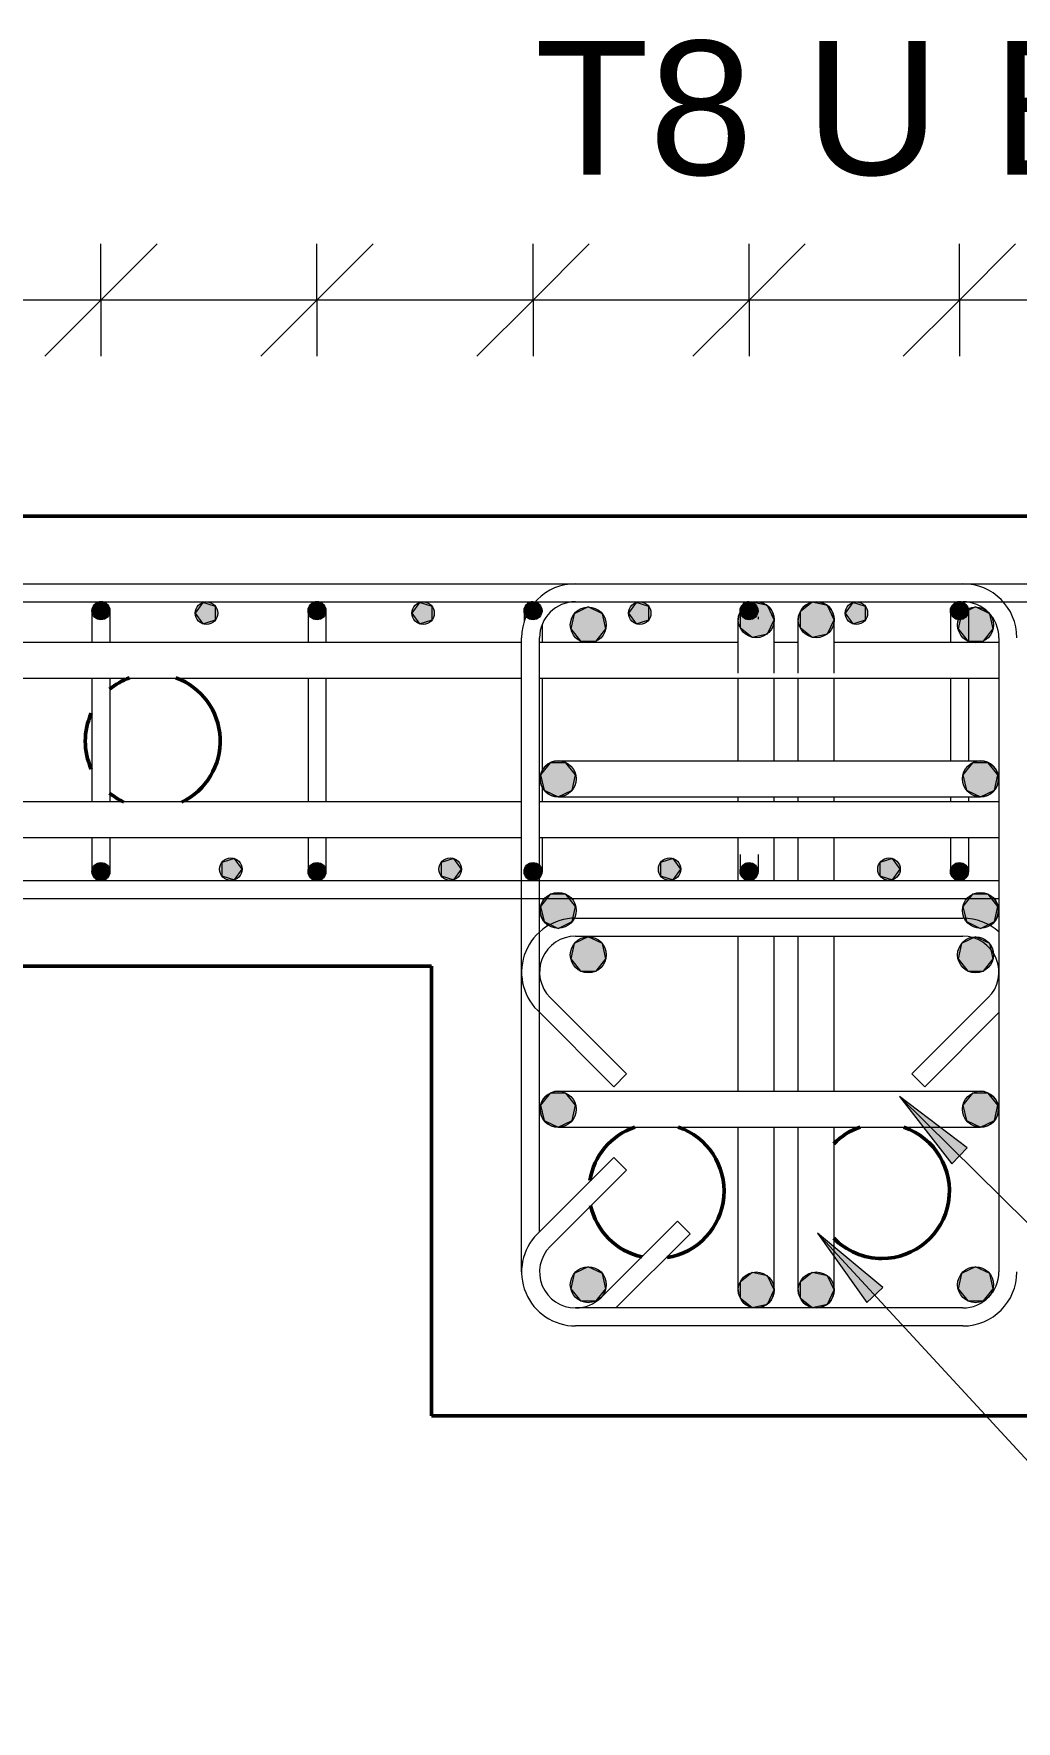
# Model space of a CAD drawing. Header units: millimetres. Extents: x 9013 to 19551, y 11604 to 23400.
# Drawn here: x 17229 to 17665, y 12578 to 13328 of the extents above; entities that cross this region are included whole.
import ezdxf

# ---------------------------------------------------------------- set-up
doc = ezdxf.new("R2010")
doc.units = ezdxf.units.MM
for name, color, linetype, lineweight in [('A-ANNO-DIMS', 211, 'Continuous', 9), ('A-ANNO-DIMS-25', 211, 'Continuous', 9), ('A-WALL', 113, 'Continuous', 25), ('S-RBAR', 171, 'Continuous', 18), ('S-RBAR-IDEN', 171, 'Continuous', 9)]:
    doc.layers.add(name, color=color, linetype=linetype, lineweight=lineweight)
doc.styles.add('Arial', font='arial.ttf', dxfattribs={"height": 59.53125})
doc.styles.add('Nirmala UI Semilight', font='NirmalaS.ttf', dxfattribs={"width": 0.8, "height": 62.5})
doc.dimstyles.new('Arrow_Filled_-_2_5_NI_UI_2', dxfattribs={"dimscale": 304.8, "dimtxt": 65.460247, "dimasz": 0.164042, "dimexe": 0.082021, "dimexo": 0.0625, "dimgap": 0.082021, "dimtad": 1, "dimdec": 4, "dimzin": 0, "dimdsep": 46, "dimtxsty": 'Nirmala UI Semilight', "dimblk1": 'OBLIQUE', "dimblk2": 'OBLIQUE', "dimsah": 1, "dimcen": 0.09, "dimazin": 0, "dimtfac": 1, "dimtdec": 4, "dimtix": 1, "dimtmove": 0, "dimatfit": 3, "dimfxl": 0.082021, "dimfxlon": 1, "dimtvp": 1, "dimtolj": 1, "dimtzin": 0, "dimarcsym": 2})

# ---------------------------------------------------------------- blocks, each defined once
blk = doc.blocks.new('DIMBLOCK68-Elevation Top 3')
at = {"layer": 'A-ANNO-DIMS-25'}
for p, q in [((17640.23, 13209.92), (17665.23, 13234.92)), ((17640.23, 13209.92), (17640.23, 13234.92)), ((17738.78, 13209.92), (17763.78, 13234.92)), ((17738.78, 13209.92), (17738.78, 13234.92)), ((17640.23, 13209.92), (17615.23, 13184.92)), ((17738.78, 13209.92), (17640.23, 13209.92)), ((17640.23, 13209.92), (17640.23, 13184.92)), ((17738.78, 13209.92), (17713.78, 13184.92)), ((17738.78, 13209.92), (17738.78, 13184.92))]:
    blk.add_line(p, q, dxfattribs=at)
blk = doc.blocks.new('_Oblique')
at = {"color": 0, "linetype": 'ByBlock', "lineweight": -2}
blk.add_line((-0.5, -0.5), (0.5, 0.5), dxfattribs=at)
blk = doc.blocks.new('DIMBLOCK69-Elevation Top 3')
at = {"layer": 'A-ANNO-DIMS-25'}
for p, q in [((17546.68, 13209.92), (17571.68, 13234.92)), ((17546.68, 13209.92), (17546.68, 13234.92)), ((17640.23, 13209.92), (17665.23, 13234.92)), ((17640.23, 13209.92), (17640.23, 13234.92)), ((17546.68, 13209.92), (17521.68, 13184.92)), ((17640.23, 13209.92), (17546.68, 13209.92)), ((17546.68, 13209.92), (17546.68, 13184.92)), ((17640.23, 13209.92), (17615.23, 13184.92)), ((17640.23, 13209.92), (17640.23, 13184.92))]:
    blk.add_line(p, q, dxfattribs=at)
blk = doc.blocks.new('DIMBLOCK70-Elevation Top 3')
at = {"layer": 'A-ANNO-DIMS-25'}
for p, q in [((17450.62, 13209.92), (17475.62, 13234.92)), ((17450.62, 13209.92), (17450.62, 13234.92)), ((17546.68, 13209.92), (17571.68, 13234.92)), ((17546.68, 13209.92), (17546.68, 13234.92)), ((17450.62, 13209.92), (17425.62, 13184.92)), ((17546.68, 13209.92), (17450.62, 13209.92)), ((17450.62, 13209.92), (17450.62, 13184.92)), ((17546.68, 13209.92), (17521.68, 13184.92)), ((17546.68, 13209.92), (17546.68, 13184.92))]:
    blk.add_line(p, q, dxfattribs=at)
blk = doc.blocks.new('DIMBLOCK71-Elevation Top 3')
at = {"layer": 'A-ANNO-DIMS-25'}
for p, q in [((17354.57, 13209.92), (17379.57, 13234.92)), ((17354.57, 13209.92), (17354.57, 13234.92)), ((17450.62, 13209.92), (17475.62, 13234.92)), ((17450.62, 13209.92), (17450.62, 13234.92)), ((17354.57, 13209.92), (17329.57, 13184.92)), ((17450.62, 13209.92), (17354.57, 13209.92)), ((17354.57, 13209.92), (17354.57, 13184.92)), ((17450.62, 13209.92), (17425.62, 13184.92)), ((17450.62, 13209.92), (17450.62, 13184.92))]:
    blk.add_line(p, q, dxfattribs=at)
blk = doc.blocks.new('DIMBLOCK72-Elevation Top 3')
at = {"layer": 'A-ANNO-DIMS-25'}
for p, q in [((17258.52, 13209.92), (17283.52, 13234.92)), ((17258.52, 13209.92), (17258.52, 13234.92)), ((17354.57, 13209.92), (17379.57, 13234.92)), ((17354.57, 13209.92), (17354.57, 13234.92)), ((17258.52, 13209.92), (17233.52, 13184.92)), ((17354.57, 13209.92), (17258.52, 13209.92)), ((17258.52, 13209.92), (17258.52, 13184.92)), ((17354.57, 13209.92), (17329.57, 13184.92)), ((17354.57, 13209.92), (17354.57, 13184.92))]:
    blk.add_line(p, q, dxfattribs=at)
blk = doc.blocks.new('DIMBLOCK73-Elevation Top 3')
at = {"layer": 'A-ANNO-DIMS-25'}
for p, q in [((17162.47, 13209.92), (17187.47, 13234.92)), ((17162.47, 13209.92), (17162.47, 13234.92)), ((17258.52, 13209.92), (17283.52, 13234.92)), ((17258.52, 13209.92), (17258.52, 13234.92)), ((17162.47, 13209.92), (17137.47, 13184.92)), ((17258.52, 13209.92), (17162.47, 13209.92)), ((17162.47, 13209.92), (17162.47, 13184.92)), ((17258.52, 13209.92), (17233.52, 13184.92)), ((17258.52, 13209.92), (17258.52, 13184.92))]:
    blk.add_line(p, q, dxfattribs=at)
blk = doc.blocks.new('DIMBLOCK85-Elevation Top 3')
at = {"layer": 'A-ANNO-DIMS-25'}
for p, q in [((17640.23, 13209.92), (17665.23, 13234.92)), ((17640.23, 13209.92), (17640.23, 13234.92)), ((17738.78, 13209.92), (17763.78, 13234.92)), ((17738.78, 13209.92), (17738.78, 13234.92)), ((17828.58, 13209.92), (17853.58, 13234.92)), ((17828.58, 13209.92), (17828.58, 13234.92)), ((17640.23, 13209.92), (17615.23, 13184.92)), ((17738.78, 13209.92), (17640.23, 13209.92)), ((17640.23, 13209.92), (17640.23, 13184.92)), ((17738.78, 13209.92), (17713.78, 13184.92)), ((17828.58, 13209.92), (17738.78, 13209.92)), ((17828.58, 13209.92), (17738.78, 13209.92)), ((17738.78, 13209.92), (17738.78, 13184.92)), ((17828.58, 13209.92), (17803.58, 13184.92)), ((17828.58, 13209.92), (17828.58, 13184.92))]:
    blk.add_line(p, q, dxfattribs=at)
blk = doc.blocks.new('_None')
blk = doc.blocks.new('DIMBLOCK86-Elevation Top 3')
at = {"layer": 'A-ANNO-DIMS-25'}
for p, q in [((17546.68, 13209.92), (17571.68, 13234.92)), ((17546.68, 13209.92), (17546.68, 13234.92)), ((17640.23, 13209.92), (17665.23, 13234.92)), ((17640.23, 13209.92), (17640.23, 13234.92)), ((17738.78, 13209.92), (17763.78, 13234.92)), ((17738.78, 13209.92), (17738.78, 13234.92)), ((17546.68, 13209.92), (17521.68, 13184.92)), ((17640.23, 13209.92), (17546.68, 13209.92)), ((17546.68, 13209.92), (17546.68, 13184.92)), ((17640.23, 13209.92), (17615.23, 13184.92)), ((17738.78, 13209.92), (17640.23, 13209.92)), ((17738.78, 13209.92), (17640.23, 13209.92)), ((17640.23, 13209.92), (17640.23, 13184.92)), ((17738.78, 13209.92), (17713.78, 13184.92)), ((17738.78, 13209.92), (17738.78, 13184.92))]:
    blk.add_line(p, q, dxfattribs=at)
blk = doc.blocks.new('DIMBLOCK87-Elevation Top 3')
at = {"layer": 'A-ANNO-DIMS-25'}
for p, q in [((17450.62, 13209.92), (17475.62, 13234.92)), ((17450.62, 13209.92), (17450.62, 13234.92)), ((17546.68, 13209.92), (17571.68, 13234.92)), ((17546.68, 13209.92), (17546.68, 13234.92)), ((17640.23, 13209.92), (17665.23, 13234.92)), ((17640.23, 13209.92), (17640.23, 13234.92)), ((17450.62, 13209.92), (17425.62, 13184.92)), ((17546.68, 13209.92), (17450.62, 13209.92)), ((17450.62, 13209.92), (17450.62, 13184.92)), ((17546.68, 13209.92), (17521.68, 13184.92)), ((17640.23, 13209.92), (17546.68, 13209.92)), ((17640.23, 13209.92), (17546.68, 13209.92)), ((17546.68, 13209.92), (17546.68, 13184.92)), ((17640.23, 13209.92), (17615.23, 13184.92)), ((17640.23, 13209.92), (17640.23, 13184.92))]:
    blk.add_line(p, q, dxfattribs=at)
blk = doc.blocks.new('DIMBLOCK88-Elevation Top 3')
at = {"layer": 'A-ANNO-DIMS-25'}
for p, q in [((16874.32, 13209.92), (16899.32, 13234.92)), ((16874.32, 13209.92), (16874.32, 13234.92)), ((16970.37, 13209.92), (16995.37, 13234.92)), ((16970.37, 13209.92), (16970.37, 13234.92)), ((17066.42, 13209.92), (17091.42, 13234.92)), ((17066.42, 13209.92), (17066.42, 13234.92)), ((17162.47, 13209.92), (17187.47, 13234.92)), ((17162.47, 13209.92), (17162.47, 13234.92)), ((17258.52, 13209.92), (17283.52, 13234.92)), ((17258.52, 13209.92), (17258.52, 13234.92)), ((17354.57, 13209.92), (17379.57, 13234.92)), ((17354.57, 13209.92), (17354.57, 13234.92)), ((17450.62, 13209.92), (17475.62, 13234.92)), ((17450.62, 13209.92), (17450.62, 13234.92)), ((17546.68, 13209.92), (17571.68, 13234.92)), ((17546.68, 13209.92), (17546.68, 13234.92)), ((16874.32, 13209.92), (16849.32, 13184.92)), ((17546.68, 13209.92), (16874.32, 13209.92)), ((16970.37, 13209.92), (16874.32, 13209.92)), ((16874.32, 13209.92), (16874.32, 13184.92)), ((16970.37, 13209.92), (16945.37, 13184.92)), ((17066.42, 13209.92), (16970.37, 13209.92)), ((16970.37, 13209.92), (16970.37, 13184.92)), ((17066.42, 13209.92), (17041.42, 13184.92)), ((17162.47, 13209.92), (17066.42, 13209.92)), ((17066.42, 13209.92), (17066.42, 13184.92)), ((17162.47, 13209.92), (17137.47, 13184.92)), ((17258.52, 13209.92), (17162.47, 13209.92)), ((17162.47, 13209.92), (17162.47, 13184.92)), ((17258.52, 13209.92), (17233.52, 13184.92)), ((17354.57, 13209.92), (17258.52, 13209.92)), ((17258.52, 13209.92), (17258.52, 13184.92)), ((17354.57, 13209.92), (17329.57, 13184.92)), ((17450.62, 13209.92), (17354.57, 13209.92)), ((17354.57, 13209.92), (17354.57, 13184.92)), ((17450.62, 13209.92), (17425.62, 13184.92)), ((17546.68, 13209.92), (17450.62, 13209.92)), ((17450.62, 13209.92), (17450.62, 13184.92)), ((17546.68, 13209.92), (17521.68, 13184.92)), ((17546.68, 13209.92), (17546.68, 13184.92))]:
    blk.add_line(p, q, dxfattribs=at)

msp = doc.modelspace()

# ---------------------------------------------------------------- hatches: boundary and pattern name
at = {"layer": 'S-RBAR'}
h = msp.add_hatch(color=256, dxfattribs=at)
edge = h.paths.add_edge_path()
edge.add_arc((17258.52321, 13071.80383), 4, 0, 360)
for points in [[(17257.28715, 13067.9996), (17261.75928, 13069.45269), (17261.75928, 13074.15497), (17257.28715, 13075.60806), (17254.52321, 13071.80383)], [(17303.86008, 13065.94779), (17309.45025, 13067.76415), (17309.45025, 13073.642), (17303.86008, 13075.45836), (17300.40516, 13070.70307)], [(17353.33792, 13067.9996), (17357.81006, 13069.45269), (17357.81006, 13074.15497), (17353.33792, 13075.60806), (17350.57399, 13071.80383)], [(17400.19624, 13065.94779), (17405.78641, 13067.76415), (17405.78641, 13073.642), (17400.19624, 13075.45836), (17396.74132, 13070.70307)], [(17449.38869, 13067.9996), (17453.86083, 13069.45269), (17453.86083, 13074.15497), (17449.38869, 13075.60806), (17446.62476, 13071.80383)], [(17478.67393, 13058.25293), (17483.00229, 13063.68052), (17481.45752, 13070.4486), (17475.20286, 13073.46068), (17468.94821, 13070.4486), (17467.40344, 13063.68052), (17471.73179, 13058.25293)], [(17496.5324, 13065.94779), (17502.12257, 13067.76415), (17502.12257, 13073.642), (17496.5324, 13075.45836), (17493.07749, 13070.70307)], [(17545.43947, 13067.9996), (17549.9116, 13069.45269), (17549.9116, 13074.15497), (17545.43947, 13075.60806), (17542.67554, 13071.80383)], [(17548.11228, 13060.00441), (17554.88037, 13061.54918), (17557.89245, 13067.80383), (17554.88037, 13074.05848), (17548.11228, 13075.60325), (17542.6847, 13071.2749), (17542.6847, 13064.33276)], [(17574.79913, 13060.00441), (17581.56722, 13061.54918), (17584.5793, 13067.80383), (17581.56722, 13074.05848), (17574.79913, 13075.60325), (17569.37155, 13071.2749), (17569.37155, 13064.33276)], [(17592.86856, 13065.94779), (17598.45873, 13067.76415), (17598.45873, 13073.642), (17592.86856, 13075.45836), (17589.41365, 13070.70307)], [(17638.99024, 13067.9996), (17643.46238, 13069.45269), (17643.46238, 13074.15497), (17638.99024, 13075.60806), (17636.22631, 13071.80383)], [(17643.94751, 13058.25293), (17650.88965, 13058.25293), (17655.218, 13063.68052), (17653.67323, 13070.4486), (17647.41858, 13073.46068), (17641.16393, 13070.4486), (17639.61916, 13063.68052)], [(17461.77774, 12989.02387), (17468.03239, 12992.03595), (17469.57716, 12998.80404), (17465.24881, 13004.23162), (17458.30667, 13004.23162), (17453.97832, 12998.80404), (17455.52309, 12992.03595)], [(17649.56407, 12989.02387), (17655.81872, 12992.03595), (17657.36349, 12998.80404), (17653.03514, 13004.23162), (17646.093, 13004.23162), (17641.76465, 12998.80404), (17643.30942, 12992.03595)], [(17257.28715, 12951.9996), (17261.75928, 12953.45269), (17261.75928, 12958.15497), (17257.28715, 12959.60806), (17254.52321, 12955.80383)], [(17317.81633, 12952.1493), (17321.27124, 12956.90459), (17317.81633, 12961.65987), (17312.22616, 12959.84351), (17312.22616, 12953.96566)], [(17353.33792, 12951.9996), (17357.81006, 12953.45269), (17357.81006, 12958.15497), (17353.33792, 12959.60806), (17350.57399, 12955.80383)], [(17415.36178, 12952.1493), (17418.81669, 12956.90459), (17415.36178, 12961.65987), (17409.77161, 12959.84351), (17409.77161, 12953.96566)], [(17449.38869, 12951.9996), (17453.86083, 12953.45269), (17453.86083, 12958.15497), (17449.38869, 12959.60806), (17446.62476, 12955.80383)], [(17512.90723, 12952.1493), (17516.36215, 12956.90459), (17512.90723, 12961.65987), (17507.31706, 12959.84351), (17507.31706, 12953.96566)], [(17545.43947, 12951.9996), (17549.9116, 12953.45269), (17549.9116, 12958.15497), (17545.43947, 12959.60806), (17542.67554, 12955.80383)], [(17610.45269, 12952.1493), (17613.9076, 12956.90459), (17610.45269, 12961.65987), (17604.86252, 12959.84351), (17604.86252, 12953.96566)], [(17638.99024, 12951.9996), (17643.46238, 12953.45269), (17643.46238, 12958.15497), (17638.99024, 12959.60806), (17636.22631, 12955.80383), (17636.4717, 12955.46608)], [(17461.77774, 12930.58147), (17468.03239, 12933.59355), (17469.57716, 12940.36164), (17465.24881, 12945.78922), (17458.30667, 12945.78922), (17453.97832, 12940.36164), (17455.52309, 12933.59355)], [(17649.56407, 12930.58147), (17655.81872, 12933.59355), (17657.36349, 12940.36164), (17653.03514, 12945.78922), (17646.093, 12945.78922), (17641.76465, 12940.36164), (17643.30942, 12933.59355)], [(17478.67393, 12911.59608), (17483.00229, 12917.02366), (17481.45752, 12923.79175), (17475.20286, 12926.80383), (17468.94821, 12923.79175), (17467.40344, 12917.02366), (17471.73179, 12911.59608)], [(17643.94751, 12911.59608), (17650.88965, 12911.59608), (17655.218, 12917.02366), (17653.67323, 12923.79175), (17647.41858, 12926.80383), (17641.16393, 12923.79175), (17639.61916, 12917.02366)], [(17461.77774, 12842.13907), (17468.03239, 12845.15115), (17469.57716, 12851.91924), (17465.24881, 12857.34682), (17458.30667, 12857.34682), (17453.97832, 12851.91924), (17455.52309, 12845.15115)], [(17649.56407, 12842.13907), (17655.81872, 12845.15115), (17657.36349, 12851.91924), (17653.03514, 12857.34682), (17646.093, 12857.34682), (17641.76465, 12851.91924), (17643.30942, 12845.15115)], [(17471.73179, 12764.93922), (17478.67393, 12764.93922), (17483.00229, 12770.36681), (17481.45752, 12777.13489), (17475.20286, 12780.14698), (17468.94821, 12777.13489), (17467.40344, 12770.36681)], [(17548.11228, 12762.00441), (17554.88037, 12763.54918), (17557.89245, 12769.80383), (17554.88037, 12776.05848), (17548.11228, 12777.60325), (17542.6847, 12773.2749), (17542.6847, 12766.33276)], [(17574.79913, 12762.00441), (17581.56722, 12763.54918), (17584.5793, 12769.80383), (17581.56722, 12776.05848), (17574.79913, 12777.60325), (17569.37155, 12773.2749), (17569.37155, 12766.33276)], [(17643.94751, 12764.93922), (17650.88965, 12764.93922), (17655.218, 12770.36681), (17653.67323, 12777.13489), (17647.41858, 12780.14698), (17641.16393, 12777.13489), (17639.61916, 12770.36681)]]:
    msp.add_hatch(color=256, dxfattribs=at).paths.add_polyline_path(points)
h = msp.add_hatch(color=256, dxfattribs=at)
edge = h.paths.add_edge_path()
edge.add_arc((17305.40516, 13070.70307), 5, 0, 360)
h = msp.add_hatch(color=256, dxfattribs=at)
edge = h.paths.add_edge_path()
edge.add_arc((17354.57399, 13071.80383), 4, 0, 360)
h = msp.add_hatch(color=256, dxfattribs=at)
edge = h.paths.add_edge_path()
edge.add_arc((17401.74132, 13070.70307), 5, 0, 360)
h = msp.add_hatch(color=256, dxfattribs=at)
edge = h.paths.add_edge_path()
edge.add_arc((17450.62476, 13071.80383), 4, 0, 360)
h = msp.add_hatch(color=256, dxfattribs=at)
edge = h.paths.add_edge_path()
edge.add_arc((17475.20286, 13065.46068), 8, 0, 360)
h = msp.add_hatch(color=256, dxfattribs=at)
edge = h.paths.add_edge_path()
edge.add_arc((17498.07749, 13070.70307), 5, 0, 360)
h = msp.add_hatch(color=256, dxfattribs=at)
edge = h.paths.add_edge_path()
edge.add_arc((17549.89245, 13067.80383), 8, 0, 360)
h = msp.add_hatch(color=256, dxfattribs=at)
edge = h.paths.add_edge_path()
edge.add_arc((17546.67554, 13071.80383), 4, 0, 360)
h = msp.add_hatch(color=256, dxfattribs=at)
edge = h.paths.add_edge_path()
edge.add_arc((17576.5793, 13067.80383), 8, 0, 360)
h = msp.add_hatch(color=256, dxfattribs=at)
edge = h.paths.add_edge_path()
edge.add_arc((17594.41365, 13070.70307), 5, 0, 360)
h = msp.add_hatch(color=256, dxfattribs=at)
edge = h.paths.add_edge_path()
edge.add_arc((17640.22631, 13071.80383), 4, 0, 360)
h = msp.add_hatch(color=256, dxfattribs=at)
edge = h.paths.add_edge_path()
edge.add_arc((17647.41858, 13065.46068), 8, 0, 360)
h = msp.add_hatch(color=256, dxfattribs=at)
edge = h.paths.add_edge_path()
edge.add_arc((17461.77774, 12997.02387), 8, 0, 360)
h = msp.add_hatch(color=256, dxfattribs=at)
edge = h.paths.add_edge_path()
edge.add_arc((17649.56407, 12997.02387), 8, 0, 360)
h = msp.add_hatch(color=256, dxfattribs=at)
edge = h.paths.add_edge_path()
edge.add_arc((17258.52321, 12955.80383), 4, 0, 360)
h = msp.add_hatch(color=256, dxfattribs=at)
edge = h.paths.add_edge_path()
edge.add_arc((17316.27124, 12956.90459), 5, 0, 360)
h = msp.add_hatch(color=256, dxfattribs=at)
edge = h.paths.add_edge_path()
edge.add_arc((17354.57399, 12955.80383), 4, 0, 360)
h = msp.add_hatch(color=256, dxfattribs=at)
edge = h.paths.add_edge_path()
edge.add_arc((17413.81669, 12956.90459), 5, 0, 360)
h = msp.add_hatch(color=256, dxfattribs=at)
edge = h.paths.add_edge_path()
edge.add_arc((17450.62476, 12955.80383), 4, 0, 360)
h = msp.add_hatch(color=256, dxfattribs=at)
edge = h.paths.add_edge_path()
edge.add_arc((17511.36215, 12956.90459), 5, 0, 360)
h = msp.add_hatch(color=256, dxfattribs=at)
edge = h.paths.add_edge_path()
edge.add_arc((17546.67554, 12955.80383), 4, 0, 360)
h = msp.add_hatch(color=256, dxfattribs=at)
edge = h.paths.add_edge_path()
edge.add_arc((17608.9076, 12956.90459), 5, 0, 360)
h = msp.add_hatch(color=256, dxfattribs=at)
edge = h.paths.add_edge_path()
edge.add_arc((17640.22631, 12955.80383), 4, 0, 360)
h = msp.add_hatch(color=256, dxfattribs=at)
edge = h.paths.add_edge_path()
edge.add_arc((17461.77774, 12938.58147), 8, 0, 360)
h = msp.add_hatch(color=256, dxfattribs=at)
edge = h.paths.add_edge_path()
edge.add_arc((17649.56407, 12938.58147), 8, 0, 360)
h = msp.add_hatch(color=256, dxfattribs=at)
edge = h.paths.add_edge_path()
edge.add_arc((17475.20286, 12918.80383), 8, 0, 360)
h = msp.add_hatch(color=256, dxfattribs=at)
edge = h.paths.add_edge_path()
edge.add_arc((17647.41858, 12918.80383), 8, 0, 360)
h = msp.add_hatch(color=256, dxfattribs=at)
edge = h.paths.add_edge_path()
edge.add_arc((17461.77774, 12850.13907), 8, 0, 360)
h = msp.add_hatch(color=256, dxfattribs=at)
edge = h.paths.add_edge_path()
edge.add_arc((17649.56407, 12850.13907), 8, 0, 360)
h = msp.add_hatch(color=256, dxfattribs=at)
edge = h.paths.add_edge_path()
edge.add_arc((17475.20286, 12772.14698), 8, 0, 360)
h = msp.add_hatch(color=256, dxfattribs=at)
edge = h.paths.add_edge_path()
edge.add_arc((17549.89245, 12769.80383), 8, 0, 360)
h = msp.add_hatch(color=256, dxfattribs=at)
edge = h.paths.add_edge_path()
edge.add_arc((17576.5793, 12769.80383), 8, 0, 360)
h = msp.add_hatch(color=256, dxfattribs=at)
edge = h.paths.add_edge_path()
edge.add_arc((17647.41858, 12772.14698), 8, 0, 360)
at = {"layer": 'S-RBAR-IDEN'}
for points in [[(17613.58799, 12855.82763), (17636.77754, 12825.94672), (17643.72112, 12832.96678)], [(17577.19103, 12795.07834), (17598.98254, 12764.16308), (17606.24148, 12770.85655)]]:
    msp.add_hatch(color=256, dxfattribs=at).paths.add_polyline_path(points)

# ---------------------------------------------------------------- linework, layer by layer
at = {"layer": 'A-WALL', "lineweight": 50}
for p, q in [((18999.54139, 13113.80383), (16763.60582, 13113.80383)), ((16793.54397, 12913.80383), (17405.54601, 12913.80383)), ((17405.54601, 12913.80383), (17405.54601, 12713.80383)), ((17405.54601, 12713.80383), (17705.76172, 12713.80383))]:
    msp.add_line(p, q, dxfattribs=at)
for centre, start, end in [((17281.54397, 13013.80383), 110.14663347, 129.76219624), ((17281.54397, 13013.80383), 295.36454482, 69.85336653), ((17281.54397, 13013.80383), 155.61751215, 204.38248785), ((17281.54397, 13013.80383), 230.23780376, 244.63545518), ((17505.54601, 12813.80383), 108.82986348, 170.90766571), ((17505.54601, 12813.80383), 279.09233429, 71.17013652), ((17605.76172, 12813.80383), 108.82986348, 135.62483704), ((17605.76172, 12813.80383), 270, 71.17013652), ((17505.54601, 12813.80383), 192.3576486, 257.6423514), ((17605.76172, 12813.80383), 224.37516296, 270)]:
    msp.add_arc(centre, 30, start, end, dxfattribs=at)
at = {"layer": 'S-RBAR'}
for p, q in [((16783.54397, 13083.80383), (18979.54397, 13083.80383)), ((17469.54601, 13083.80383), (17641.76172, 13083.80383)), ((16783.54397, 13075.80383), (18979.54397, 13075.80383)), ((17257.28715, 13075.60806), (17254.52321, 13071.80383)), ((17254.52321, 13071.80383), (17254.52321, 13058.0145)), ((17254.52321, 13071.80383), (17257.28715, 13067.9996)), ((17261.75928, 13074.15497), (17257.28715, 13075.60806)), ((17261.75928, 13069.45269), (17261.75928, 13074.15497)), ((17262.52321, 13071.80383), (17262.52321, 13058.0145)), ((17303.86008, 13075.45836), (17300.40516, 13070.70307)), ((17300.40516, 13070.70307), (17303.86008, 13065.94779)), ((17309.45025, 13073.642), (17303.86008, 13075.45836)), ((17309.45025, 13067.76415), (17309.45025, 13073.642)), ((17353.33792, 13075.60806), (17350.57399, 13071.80383)), ((17350.57399, 13071.80383), (17350.57399, 13058.0145)), ((17350.57399, 13071.80383), (17353.33792, 13067.9996)), ((17357.81006, 13074.15497), (17353.33792, 13075.60806)), ((17357.81006, 13069.45269), (17357.81006, 13074.15497)), ((17358.57399, 13071.80383), (17358.57399, 13058.0145)), ((17400.19624, 13075.45836), (17396.74132, 13070.70307)), ((17396.74132, 13070.70307), (17400.19624, 13065.94779)), ((17405.78641, 13073.642), (17400.19624, 13075.45836)), ((17405.78641, 13067.76415), (17405.78641, 13073.642)), ((17449.38869, 13075.60806), (17446.62476, 13071.80383)), ((17446.62476, 13071.80383), (17446.62476, 13066.70097)), ((17446.62476, 13071.80383), (17449.38869, 13067.9996)), ((17453.86083, 13074.15497), (17449.38869, 13075.60806)), ((17453.86083, 13069.45269), (17453.86083, 13074.15497)), ((17468.94821, 13070.4486), (17467.40344, 13063.68052)), ((17475.20286, 13073.46068), (17468.94821, 13070.4486)), ((17469.54601, 13075.80383), (17641.76172, 13075.80383)), ((17481.45752, 13070.4486), (17475.20286, 13073.46068)), ((17483.00229, 13063.68052), (17481.45752, 13070.4486)), ((17496.5324, 13075.45836), (17493.07749, 13070.70307)), ((17493.07749, 13070.70307), (17496.5324, 13065.94779)), ((17502.12257, 13073.642), (17496.5324, 13075.45836)), ((17502.12257, 13067.76415), (17502.12257, 13073.642)), ((17545.43947, 13075.60806), (17542.67554, 13071.80383)), ((17542.67554, 13071.80383), (17542.67554, 13071.40625)), ((17542.67554, 13071.80383), (17545.43947, 13067.9996)), ((17542.67554, 13070.00057), (17542.67554, 13068.00264)), ((17548.11228, 13075.60325), (17542.6847, 13071.2749)), ((17542.6847, 13071.2749), (17542.6847, 13064.33276)), ((17549.9116, 13074.15497), (17545.43947, 13075.60806)), ((17554.88037, 13074.05848), (17548.11228, 13075.60325)), ((17549.9116, 13069.45269), (17549.9116, 13074.15497)), ((17557.89245, 13067.80383), (17554.88037, 13074.05848)), ((17574.79913, 13075.60325), (17569.37155, 13071.2749)), ((17569.37155, 13071.2749), (17569.37155, 13064.33276)), ((17581.56722, 13074.05848), (17574.79913, 13075.60325)), ((17584.5793, 13067.80383), (17581.56722, 13074.05848)), ((17592.86856, 13075.45836), (17589.41365, 13070.70307)), ((17589.41365, 13070.70307), (17592.86856, 13065.94779)), ((17598.45873, 13073.642), (17592.86856, 13075.45836)), ((17598.45873, 13067.76415), (17598.45873, 13073.642)), ((17638.99024, 13075.60806), (17636.22631, 13071.80383)), ((17636.22631, 13071.80383), (17636.22631, 13058.0145)), ((17636.22631, 13071.80383), (17638.99024, 13067.9996)), ((17643.46238, 13074.15497), (17638.99024, 13075.60806)), ((17641.16393, 13070.4486), (17639.61916, 13063.68052)), ((17647.41858, 13073.46068), (17641.16393, 13070.4486)), ((17643.46238, 13069.45269), (17643.46238, 13074.15497)), ((17644.22631, 13071.80383), (17644.22631, 13058.0145)), ((17653.67323, 13070.4486), (17647.41858, 13073.46068)), ((17655.218, 13063.68052), (17653.67323, 13070.4486)), ((17257.28715, 13067.9996), (17261.75928, 13069.45269)), ((17303.86008, 13065.94779), (17309.45025, 13067.76415)), ((17353.33792, 13067.9996), (17357.81006, 13069.45269)), ((17400.19624, 13065.94779), (17405.78641, 13067.76415)), ((17449.38869, 13067.9996), (17453.86083, 13069.45269)), ((17454.62476, 13065.44309), (17454.62476, 13058.0145)), ((17467.40344, 13063.68052), (17471.73179, 13058.25293)), ((17478.67393, 13058.25293), (17483.00229, 13063.68052)), ((17496.5324, 13065.94779), (17502.12257, 13067.76415)), ((17541.89245, 13044.04849), (17541.89245, 13067.80383)), ((17542.6847, 13064.33276), (17548.11228, 13060.00441)), ((17545.43947, 13067.9996), (17549.9116, 13069.45269)), ((17550.67554, 13069.03837), (17550.67554, 13068.00264)), ((17554.88037, 13061.54918), (17557.89245, 13067.80383)), ((17557.89245, 13044.04849), (17557.89245, 13067.80383)), ((17568.5793, 13044.04849), (17568.5793, 13067.80383)), ((17569.37155, 13064.33276), (17574.79913, 13060.00441)), ((17581.56722, 13061.54918), (17584.5793, 13067.80383)), ((17584.5793, 13044.04849), (17584.5793, 13067.80383)), ((17592.86856, 13065.94779), (17598.45873, 13067.76415)), ((17638.99024, 13067.9996), (17643.46238, 13069.45269)), ((17639.61916, 13063.68052), (17643.94751, 13058.25293)), ((17650.88965, 13058.25293), (17655.218, 13063.68052)), ((16921.05464, 13057.82735), (17445.54601, 13057.82735)), ((17445.54601, 12777.80383), (17445.54601, 13059.80383)), ((17453.54601, 12795.74496), (17453.54601, 13059.80383)), ((17453.54601, 13057.82735), (17541.89245, 13057.82735)), ((17471.73179, 13058.25293), (17478.67393, 13058.25293)), ((17548.11228, 13060.00441), (17554.88037, 13061.54918)), ((17557.89245, 13057.82735), (17568.5793, 13057.82735)), ((17574.79913, 13060.00441), (17581.56722, 13061.54918)), ((17584.5793, 13057.82735), (17657.76172, 13057.82735)), ((17643.94751, 13058.25293), (17650.88965, 13058.25293)), ((17657.76172, 13059.80383), (17657.76172, 12777.80383)), ((16921.05464, 13041.82735), (17445.54601, 13041.82735)), ((17254.52321, 13041.86766), (17254.52321, 13035.80383)), ((17262.52321, 13041.86766), (17262.52321, 13035.80383)), ((17350.57399, 13041.86766), (17350.57399, 13035.80383)), ((17358.57399, 13041.86766), (17358.57399, 13035.80383)), ((17453.54601, 13041.82735), (17657.76172, 13041.82735)), ((17454.62476, 13041.86766), (17454.62476, 13035.80383)), ((17541.89245, 13027.80383), (17541.89245, 13041.9477)), ((17557.89245, 13027.80383), (17557.89245, 13041.9477)), ((17568.5793, 13027.80383), (17568.5793, 13041.9477)), ((17584.5793, 13027.80383), (17584.5793, 13041.9477)), ((17636.22631, 13041.86766), (17636.22631, 13035.80383)), ((17644.22631, 13041.86766), (17644.22631, 13035.80383)), ((17254.52321, 13035.80383), (17254.52321, 12991.80383)), ((17262.52321, 13035.80383), (17262.52321, 12991.80383)), ((17350.57399, 13035.80383), (17350.57399, 12991.80383)), ((17358.57399, 13035.80383), (17358.57399, 12991.80383)), ((17454.62476, 13035.80383), (17454.62476, 13000.48121)), ((17636.22631, 13035.80383), (17636.22631, 13005.02387)), ((17644.22631, 13035.80383), (17644.22631, 13005.02387)), ((17541.89245, 13005.02387), (17541.89245, 13027.80383)), ((17557.89245, 13005.02387), (17557.89245, 13027.80383)), ((17568.5793, 13005.02387), (17568.5793, 13027.80383)), ((17584.5793, 13005.02387), (17584.5793, 13027.80383)), ((17458.30667, 13004.23162), (17453.97832, 12998.80404)), ((17465.24881, 13004.23162), (17458.30667, 13004.23162)), ((17461.77774, 13005.02387), (17501.77774, 13005.02387)), ((17469.57716, 12998.80404), (17465.24881, 13004.23162)), ((17501.77774, 13005.02387), (17609.56407, 13005.02387)), ((17609.56407, 13005.02387), (17649.56407, 13005.02387)), ((17646.093, 13004.23162), (17641.76465, 12998.80404)), ((17653.03514, 13004.23162), (17646.093, 13004.23162)), ((17657.36349, 12998.80404), (17653.03514, 13004.23162)), ((17453.97832, 12998.80404), (17455.52309, 12992.03595)), ((17468.03239, 12992.03595), (17469.57716, 12998.80404)), ((17641.76465, 12998.80404), (17643.30942, 12992.03595)), ((17655.81872, 12992.03595), (17657.36349, 12998.80404)), ((17254.52321, 12991.80383), (17254.52321, 12986.97502)), ((17262.52321, 12991.80383), (17262.52321, 12986.97502)), ((17350.57399, 12991.80383), (17350.57399, 12986.97502)), ((17358.57399, 12991.80383), (17358.57399, 12986.97502)), ((17454.62476, 12993.56653), (17454.62476, 12991.80383)), ((17454.62476, 12991.80383), (17454.62476, 12986.97502)), ((17455.52309, 12992.03595), (17461.77774, 12989.02387)), ((17461.77774, 12989.02387), (17468.03239, 12992.03595)), ((17461.77774, 12989.02387), (17501.77774, 12989.02387)), ((17501.77774, 12989.02387), (17609.56407, 12989.02387)), ((17541.89245, 12987.01556), (17541.89245, 12989.02387)), ((17557.89245, 12987.01556), (17557.89245, 12989.02387)), ((17568.5793, 12987.01556), (17568.5793, 12989.02387)), ((17584.5793, 12987.01556), (17584.5793, 12989.02387)), ((17609.56407, 12989.02387), (17649.56407, 12989.02387)), ((17636.22631, 12988.99472), (17636.22631, 12986.97502)), ((17643.30942, 12992.03595), (17649.56407, 12989.02387)), ((17644.22631, 12988.99472), (17644.22631, 12986.97502)), ((17649.56407, 12989.02387), (17655.81872, 12992.03595)), ((16921.05464, 12987.01556), (17445.54601, 12987.01556)), ((17453.54601, 12987.01556), (17657.76172, 12987.01556)), ((16921.05464, 12971.01556), (17445.54601, 12971.01556)), ((17254.52321, 12970.84252), (17254.52321, 12955.80383)), ((17262.52321, 12970.84252), (17262.52321, 12955.80383)), ((17350.57399, 12970.84252), (17350.57399, 12955.80383)), ((17358.57399, 12970.84252), (17358.57399, 12955.80383)), ((17453.54601, 12971.01556), (17657.76172, 12971.01556)), ((17454.62476, 12970.84252), (17454.62476, 12955.80383)), ((17541.89245, 12951.80383), (17541.89245, 12971.01556)), ((17557.89245, 12951.80383), (17557.89245, 12971.01556)), ((17568.5793, 12951.80383), (17568.5793, 12971.01556)), ((17584.5793, 12951.80383), (17584.5793, 12971.01556)), ((17636.22631, 12970.84252), (17636.22631, 12955.80383)), ((17644.22631, 12970.84252), (17644.22631, 12955.80383)), ((17257.28715, 12959.60806), (17254.52321, 12955.80383)), ((17261.75928, 12958.15497), (17257.28715, 12959.60806)), ((17261.75928, 12953.45269), (17261.75928, 12958.15497)), ((17317.81633, 12961.65987), (17312.22616, 12959.84351)), ((17312.22616, 12959.84351), (17312.22616, 12953.96566)), ((17321.27124, 12956.90459), (17317.81633, 12961.65987)), ((17353.33792, 12959.60806), (17350.57399, 12955.80383)), ((17357.81006, 12958.15497), (17353.33792, 12959.60806)), ((17357.81006, 12953.45269), (17357.81006, 12958.15497)), ((17415.36178, 12961.65987), (17409.77161, 12959.84351)), ((17409.77161, 12959.84351), (17409.77161, 12953.96566)), ((17418.81669, 12956.90459), (17415.36178, 12961.65987)), ((17449.38869, 12959.60806), (17446.62476, 12955.80383)), ((17453.86083, 12958.15497), (17449.38869, 12959.60806)), ((17453.86083, 12953.45269), (17453.86083, 12958.15497)), ((17512.90723, 12961.65987), (17507.31706, 12959.84351)), ((17507.31706, 12959.84351), (17507.31706, 12953.96566)), ((17516.36215, 12956.90459), (17512.90723, 12961.65987)), ((17542.67554, 12963.45378), (17542.67554, 12955.80383)), ((17545.43947, 12959.60806), (17542.67554, 12955.80383)), ((17549.9116, 12958.15497), (17545.43947, 12959.60806)), ((17549.9116, 12953.45269), (17549.9116, 12958.15497)), ((17550.67554, 12963.45378), (17550.67554, 12955.80383)), ((17610.45269, 12961.65987), (17604.86252, 12959.84351)), ((17604.86252, 12959.84351), (17604.86252, 12953.96566)), ((17613.9076, 12956.90459), (17610.45269, 12961.65987)), ((17638.99024, 12959.60806), (17636.22631, 12955.80383)), ((17643.46238, 12958.15497), (17638.99024, 12959.60806)), ((17643.46238, 12953.45269), (17643.46238, 12958.15497)), ((16823.54397, 12951.80383), (17657.76172, 12951.80383)), ((17254.52321, 12955.80383), (17257.28715, 12951.9996)), ((17257.28715, 12951.9996), (17261.75928, 12953.45269)), ((17312.22616, 12953.96566), (17317.81633, 12952.1493)), ((17317.81633, 12952.1493), (17321.27124, 12956.90459)), ((17350.57399, 12955.80383), (17353.33792, 12951.9996)), ((17353.33792, 12951.9996), (17357.81006, 12953.45269)), ((17409.77161, 12953.96566), (17415.36178, 12952.1493)), ((17415.36178, 12952.1493), (17418.81669, 12956.90459)), ((17446.62476, 12955.80383), (17449.38869, 12951.9996)), ((17449.38869, 12951.9996), (17453.86083, 12953.45269)), ((17507.31706, 12953.96566), (17512.90723, 12952.1493)), ((17512.90723, 12952.1493), (17516.36215, 12956.90459)), ((17542.67554, 12955.80383), (17545.43947, 12951.9996)), ((17545.43947, 12951.9996), (17549.9116, 12953.45269)), ((17604.86252, 12953.96566), (17610.45269, 12952.1493)), ((17610.45269, 12952.1493), (17613.9076, 12956.90459)), ((17636.22631, 12955.80383), (17636.4717, 12955.46608)), ((17636.4717, 12955.46608), (17638.99024, 12951.9996)), ((17638.99024, 12951.9996), (17643.46238, 12953.45269)), ((16823.54397, 12943.80383), (17657.76172, 12943.80383)), ((17458.30667, 12945.78922), (17453.97832, 12940.36164)), ((17465.24881, 12945.78922), (17458.30667, 12945.78922)), ((17469.57716, 12940.36164), (17465.24881, 12945.78922)), ((17646.093, 12945.78922), (17641.76465, 12940.36164)), ((17653.03514, 12945.78922), (17646.093, 12945.78922)), ((17657.36349, 12940.36164), (17653.03514, 12945.78922)), ((17453.97832, 12940.36164), (17455.52309, 12933.59355)), ((17468.03239, 12933.59355), (17469.57716, 12940.36164)), ((17469.54601, 12935.1048), (17641.76172, 12935.1048)), ((17641.76465, 12940.36164), (17643.30942, 12933.59355)), ((17655.81872, 12933.59355), (17657.36349, 12940.36164)), ((17455.52309, 12933.59355), (17461.77774, 12930.58147)), ((17461.77774, 12930.58147), (17468.03239, 12933.59355)), ((17469.54601, 12927.1048), (17641.76172, 12927.1048)), ((17541.89245, 12858.13907), (17541.89245, 12927.1048)), ((17557.89245, 12858.13907), (17557.89245, 12927.1048)), ((17568.5793, 12858.13907), (17568.5793, 12927.1048)), ((17584.5793, 12858.13907), (17584.5793, 12927.1048)), ((17643.30942, 12933.59355), (17649.56407, 12930.58147)), ((17649.56407, 12930.58147), (17655.81872, 12933.59355)), ((17468.94821, 12923.79175), (17467.40344, 12917.02366)), ((17475.20286, 12926.80383), (17468.94821, 12923.79175)), ((17481.45752, 12923.79175), (17475.20286, 12926.80383)), ((17483.00229, 12917.02366), (17481.45752, 12923.79175)), ((17641.16393, 12923.79175), (17639.61916, 12917.02366)), ((17647.41858, 12926.80383), (17641.16393, 12923.79175)), ((17653.67323, 12923.79175), (17647.41858, 12926.80383)), ((17655.218, 12917.02366), (17653.67323, 12923.79175)), ((17467.40344, 12917.02366), (17471.73179, 12911.59608)), ((17478.67393, 12911.59608), (17483.00229, 12917.02366)), ((17639.61916, 12917.02366), (17643.94751, 12911.59608)), ((17650.88965, 12911.59608), (17655.218, 12917.02366)), ((17471.73179, 12911.59608), (17478.67393, 12911.59608)), ((17643.94751, 12911.59608), (17650.88965, 12911.59608)), ((17492.17343, 12865.84996), (17458.2323, 12899.79109)), ((17653.07543, 12899.79109), (17619.13431, 12865.84996)), ((17486.51657, 12860.19311), (17452.57545, 12894.13424)), ((17657.76172, 12893.16367), (17624.79116, 12860.19311)), ((17492.17343, 12865.84996), (17486.51657, 12860.19311)), ((17619.13431, 12865.84996), (17624.79116, 12860.19311)), ((17458.30667, 12857.34682), (17453.97832, 12851.91924)), ((17465.24881, 12857.34682), (17458.30667, 12857.34682)), ((17461.77774, 12858.13907), (17501.77774, 12858.13907)), ((17469.57716, 12851.91924), (17465.24881, 12857.34682)), ((17501.77774, 12858.13907), (17609.56407, 12858.13907)), ((17609.56407, 12858.13907), (17649.56407, 12858.13907)), ((17646.093, 12857.34682), (17641.76465, 12851.91924)), ((17653.03514, 12857.34682), (17646.093, 12857.34682)), ((17657.36349, 12851.91924), (17653.03514, 12857.34682)), ((17453.97832, 12851.91924), (17455.52309, 12845.15115)), ((17455.52309, 12845.15115), (17461.77774, 12842.13907)), ((17461.77774, 12842.13907), (17468.03239, 12845.15115)), ((17468.03239, 12845.15115), (17469.57716, 12851.91924)), ((17641.76465, 12851.91924), (17643.30942, 12845.15115)), ((17643.30942, 12845.15115), (17649.56407, 12842.13907)), ((17649.56407, 12842.13907), (17655.81872, 12845.15115)), ((17655.81872, 12845.15115), (17657.36349, 12851.91924)), ((17461.77774, 12842.13907), (17501.77774, 12842.13907)), ((17501.77774, 12842.13907), (17609.56407, 12842.13907)), ((17541.89245, 12809.80383), (17541.89245, 12842.13907)), ((17557.89245, 12809.80383), (17557.89245, 12842.13907)), ((17568.5793, 12809.80383), (17568.5793, 12842.13907)), ((17584.5793, 12809.80383), (17584.5793, 12842.13907)), ((17609.56407, 12842.13907), (17649.56407, 12842.13907)), ((17452.57545, 12794.77439), (17486.51657, 12828.71552)), ((17458.2323, 12789.11754), (17492.17343, 12823.05866)), ((17492.17343, 12823.05866), (17486.51657, 12828.71552)), ((17541.89245, 12769.80383), (17541.89245, 12809.80383)), ((17557.89245, 12769.80383), (17557.89245, 12809.80383)), ((17568.5793, 12769.80383), (17568.5793, 12809.80383)), ((17584.5793, 12769.80383), (17584.5793, 12809.80383)), ((17514.80084, 12800.43125), (17480.85972, 12766.49012)), ((17514.80084, 12800.43125), (17520.4577, 12794.77439)), ((17520.4577, 12794.77439), (17487.48714, 12761.80383)), ((17468.94821, 12777.13489), (17467.40344, 12770.36681)), ((17475.20286, 12780.14698), (17468.94821, 12777.13489)), ((17481.45752, 12777.13489), (17475.20286, 12780.14698)), ((17483.00229, 12770.36681), (17481.45752, 12777.13489)), ((17548.11228, 12777.60325), (17542.6847, 12773.2749)), ((17554.88037, 12776.05848), (17548.11228, 12777.60325)), ((17574.79913, 12777.60325), (17569.37155, 12773.2749)), ((17581.56722, 12776.05848), (17574.79913, 12777.60325)), ((17641.16393, 12777.13489), (17639.61916, 12770.36681)), ((17647.41858, 12780.14698), (17641.16393, 12777.13489)), ((17653.67323, 12777.13489), (17647.41858, 12780.14698)), ((17655.218, 12770.36681), (17653.67323, 12777.13489)), ((17467.40344, 12770.36681), (17471.73179, 12764.93922)), ((17478.67393, 12764.93922), (17483.00229, 12770.36681)), ((17542.6847, 12773.2749), (17542.6847, 12766.33276)), ((17557.89245, 12769.80383), (17554.88037, 12776.05848)), ((17554.88037, 12763.54918), (17557.89245, 12769.80383)), ((17569.37155, 12773.2749), (17569.37155, 12766.33276)), ((17584.5793, 12769.80383), (17581.56722, 12776.05848)), ((17581.56722, 12763.54918), (17584.5793, 12769.80383)), ((17639.61916, 12770.36681), (17643.94751, 12764.93922)), ((17650.88965, 12764.93922), (17655.218, 12770.36681)), ((17471.73179, 12764.93922), (17478.67393, 12764.93922)), ((17542.6847, 12766.33276), (17548.11228, 12762.00441)), ((17548.11228, 12762.00441), (17554.88037, 12763.54918)), ((17569.37155, 12766.33276), (17574.79913, 12762.00441)), ((17574.79913, 12762.00441), (17581.56722, 12763.54918)), ((17643.94751, 12764.93922), (17650.88965, 12764.93922)), ((17641.76172, 12761.80383), (17469.54601, 12761.80383)), ((17641.76172, 12753.80383), (17469.54601, 12753.80383))]:
    msp.add_line(p, q, dxfattribs=at)
for centre, radius in [((17258.52321, 13071.80383), 4), ((17305.40516, 13070.70307), 5), ((17354.57399, 13071.80383), 4), ((17401.74132, 13070.70307), 5), ((17450.62476, 13071.80383), 4), ((17475.20286, 13065.46068), 8), ((17498.07749, 13070.70307), 5), ((17549.89245, 13067.80383), 8), ((17546.67554, 13071.80383), 4), ((17576.5793, 13067.80383), 8), ((17594.41365, 13070.70307), 5), ((17640.22631, 13071.80383), 4), ((17647.41858, 13065.46068), 8), ((17461.77774, 12997.02387), 8), ((17649.56407, 12997.02387), 8), ((17258.52321, 12955.80383), 4), ((17316.27124, 12956.90459), 5), ((17354.57399, 12955.80383), 4), ((17413.81669, 12956.90459), 5), ((17450.62476, 12955.80383), 4), ((17511.36215, 12956.90459), 5), ((17546.67554, 12955.80383), 4), ((17608.9076, 12956.90459), 5), ((17640.22631, 12955.80383), 4), ((17461.77774, 12938.58147), 8), ((17649.56407, 12938.58147), 8), ((17475.20286, 12918.80383), 8), ((17647.41858, 12918.80383), 8), ((17461.77774, 12850.13907), 8), ((17649.56407, 12850.13907), 8), ((17475.20286, 12772.14698), 8), ((17549.89245, 12769.80383), 8), ((17576.5793, 12769.80383), 8), ((17647.41858, 12772.14698), 8)]:
    msp.add_circle(centre, radius, dxfattribs=at)
for centre, radius, start, end in [((17469.54601, 13059.80383), 24, 90, 180), ((17641.76172, 13059.80383), 24, 0, 90), ((17258.52321, 13071.80383), 4, 0, 180), ((17354.57399, 13071.80383), 4, 0, 180), ((17450.62476, 13071.80383), 4, 75, 180), ((17469.54601, 13059.80383), 16, 90, 180), ((17549.89245, 13067.80383), 8, 0, 180), ((17546.67554, 13071.80383), 4, 75, 180), ((17576.5793, 13067.80383), 8, 0, 180), ((17640.22631, 13071.80383), 4, 0, 180), ((17641.76172, 13059.80383), 16, 0, 90), ((17461.77774, 12997.02387), 8, 90, 270), ((17649.56407, 12997.02387), 8, 270, 90), ((17258.52321, 12955.80383), 4, 180, 0), ((17354.57399, 12955.80383), 4, 180, 0), ((17450.62476, 12955.80383), 4, 317.19030571, 0), ((17546.67554, 12955.80383), 4, 180, 0), ((17640.22631, 12955.80383), 4, 180, 0), ((17461.77774, 12938.58147), 8, 138.93359802, 237.90207371), ((17649.56407, 12938.58147), 8, 302.28777249, 41.06640198), ((17469.54601, 12911.1048), 24, 90, 225), ((17641.76172, 12911.1048), 24, 47.92893219, 90), ((17469.54601, 12911.1048), 16, 90, 225), ((17641.76172, 12911.1048), 16, 315, 90), ((17461.77774, 12850.13907), 8, 90, 270), ((17649.56407, 12850.13907), 8, 270, 90), ((17469.54601, 12777.80383), 24, 135, 270), ((17469.54601, 12777.80383), 16, 135, 270), ((17641.76172, 12777.80383), 16, 270, 0), ((17641.76172, 12777.80383), 24, 270, 0), ((17549.89245, 12769.80383), 8, 180, 0), ((17576.5793, 12769.80383), 8, 180, 0), ((17469.54601, 12777.80383), 16, 270, 315)]:
    msp.add_arc(centre, radius, start, end, dxfattribs=at)
at = {"layer": 'S-RBAR-IDEN'}
for p, q in [((17613.58799, 12855.82763), (17636.77754, 12825.94672)), ((17643.72112, 12832.96678), (17613.58799, 12855.82763)), ((17613.58799, 12855.82763), (17777.30643, 12693.89282)), ((17636.77754, 12825.94672), (17643.72112, 12832.96678)), ((17577.19103, 12795.07834), (17598.98254, 12764.16308)), ((17606.24148, 12770.85655), (17577.19103, 12795.07834)), ((17577.19103, 12795.07834), (17777.30643, 12578.05732)), ((17598.98254, 12764.16308), (17606.24148, 12770.85655))]:
    msp.add_line(p, q, dxfattribs=at)

# ---------------------------------------------------------------- dimensions: what is measured, and where the dimension line sits
at = {"layer": 'A-ANNO-DIMS'}
for base, p2, text, override, picture, middle in [((16874.32012, 13209.92449), (16874.32012, 13184.92449), '672', {"dimpost": '<>', "dimblk1": 'None', "dimblk2": 'None', "dimsah": 1, "dimfxl": 672.355416}, 'DIMBLOCK88-Elevation Top 3', (17210.49783, 13267.24231)), ((17450.62476, 13209.92449), (17450.62476, 13184.92449), ' ', {"dimpost": '<>', "dimfxl": 96.050774}, 'DIMBLOCK70-Elevation Top 3', (17498.65015, 13209.92449))]:
    dim = msp.add_linear_dim(base=base, p1=(17546.67554, 13184.92449), p2=p2, angle=0, text=text, dimstyle='Arrow_Filled_-_2_5_NI_UI_2', override=override, dxfattribs=at)
    dim.commit()
    dim.dimension.update_dxf_attribs({"geometry": picture, "text_midpoint": middle})
for base, p1, p2, text, override, picture, middle in [((17546.67554, 13209.92449), (17640.22631, 13184.92449), (17546.67554, 13184.92449), '94', {"dimpost": '<>', "dimblk1": 'None', "dimblk2": 'None', "dimsah": 1, "dimfxl": 93.550774}, 'DIMBLOCK87-Elevation Top 3', (17593.45092, 13267.24231)), ((17640.22631, 13209.92449), (17738.77708, 13184.92449), (17640.22631, 13184.92449), '99', {"dimpost": '<>', "dimblk1": 'None', "dimblk2": 'None', "dimsah": 1, "dimfxl": 98.550774}, 'DIMBLOCK86-Elevation Top 3', (17689.5017, 13267.24231)), ((17738.77708, 13209.92449), (17828.57786, 13184.92449), (17738.77708, 13184.92449), '90', {"dimpost": '<>', "dimblk1": 'None', "dimblk2": 'None', "dimsah": 1, "dimfxl": 89.800774}, 'DIMBLOCK85-Elevation Top 3', (17783.67747, 13267.24231)), ((17162.47244, 13209.92449), (17258.52321, 13184.92449), (17162.47244, 13184.92449), ' ', {"dimpost": '<>', "dimfxl": 96.050774}, 'DIMBLOCK73-Elevation Top 3', (17210.49783, 13209.92449)), ((17258.52321, 13209.92449), (17354.57399, 13184.92449), (17258.52321, 13184.92449), ' ', {"dimpost": '<>', "dimfxl": 96.050774}, 'DIMBLOCK72-Elevation Top 3', (17306.5486, 13209.92449)), ((17354.57399, 13209.92449), (17450.62476, 13184.92449), (17354.57399, 13184.92449), ' ', {"dimpost": '<>', "dimfxl": 96.050774}, 'DIMBLOCK71-Elevation Top 3', (17402.59938, 13209.92449)), ((17546.67554, 13209.92449), (17640.22631, 13184.92449), (17546.67554, 13184.92449), ' ', {"dimpost": '<>', "dimfxl": 93.550774}, 'DIMBLOCK69-Elevation Top 3', (17593.45092, 13209.92449)), ((17640.22631, 13209.92449), (17738.77708, 13184.92449), (17640.22631, 13184.92449), ' ', {"dimpost": '<>', "dimfxl": 98.550774}, 'DIMBLOCK68-Elevation Top 3', (17689.5017, 13209.92449))]:
    dim = msp.add_linear_dim(base=base, p1=p1, p2=p2, text=text, dimstyle='Arrow_Filled_-_2_5_NI_UI_2', override=override, dxfattribs=at)
    dim.commit()
    dim.dimension.update_dxf_attribs({"geometry": picture, "text_midpoint": middle})

# ---------------------------------------------------------------- next in the draw order: texts
at = {"layer": 'S-RBAR-IDEN', "insert": (17451.42752, 13325.15564), "char_height": 59.53125, "width": 907.9110937, "attachment_point": 1, "style": 'Arial', "bg_fill": 3, "box_fill_scale": 0, "bg_fill_color": 256, "bg_fill_true_color": 3254780160, "bg_fill_transparency": 256}
msp.add_mtext('T8 U Bar @100 mm', dxfattribs=at)

doc.saveas('drawing.dxf')
